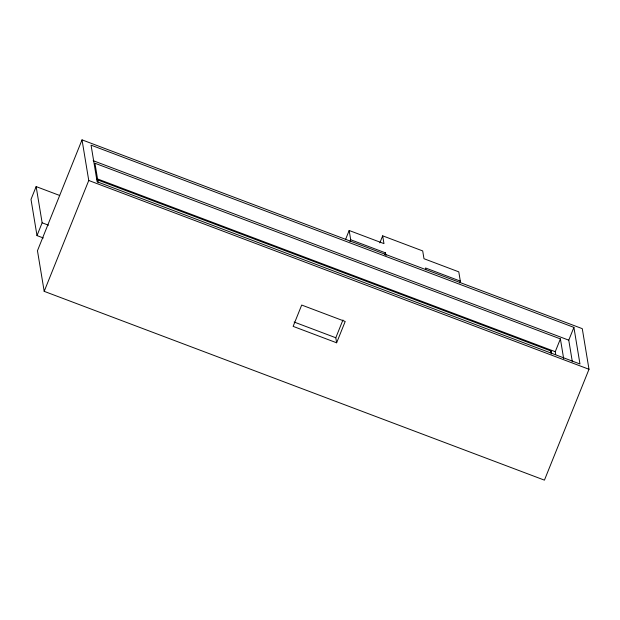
<?xml version="1.0" encoding="UTF-8"?>
<svg xmlns="http://www.w3.org/2000/svg" width="620" height="620" viewBox="0 0 620 620"><rect width="100%" height="100%" fill="white"/><g stroke="black" fill="none" stroke-linecap="round" stroke-linejoin="round"><path stroke-width="0.93" d="M59.698 195.478L36.146 186.589L31 199.384L36.998 235.592L43.338 237.979M36.998 235.592L42.137 222.797L36.146 186.589M82.026 139.857L37.464 250.72L44.191 291.346L544.43 480.143L589 369.28L582.273 328.654L82.026 139.857L88.753 180.482L44.191 291.346M345.619 239.304L349.169 230.485L383.966 243.621L382.672 235.825L422.693 250.922L423.987 258.718L458.785 271.854L460.319 281.108L459.606 282.875M349.99 241.498L350.695 239.738L349.169 230.485M336.629 342.79L345.201 321.47L301.7 305.048L293.128 326.368L336.629 342.79L335.8 337.76L342.938 319.99M379.835 242.877L382.672 235.825M384.788 254.634L385.501 252.867L350.695 239.738M550.351 352.842L551.072 351.052L97.046 179.699M555.714 354.485L555.257 351.695L560.395 338.9L94.953 163.238L98.185 182.784M572.337 361.762L568.765 340.171L573.903 327.383L91.062 145.15L97.123 181.761L579.964 363.987L573.903 327.383M460.319 281.108L425.514 267.972L425.816 269.762M93.163 160.673L568.765 340.171M97.053 178.762L555.257 351.695M88.753 180.482L589 369.28M42.137 222.797L48.476 225.192M294.113 322.028L335.8 337.76M560.395 338.9L563.634 358.453M551.072 351.052L551.544 353.919M385.501 252.867L385.942 255.549"/></g></svg>
